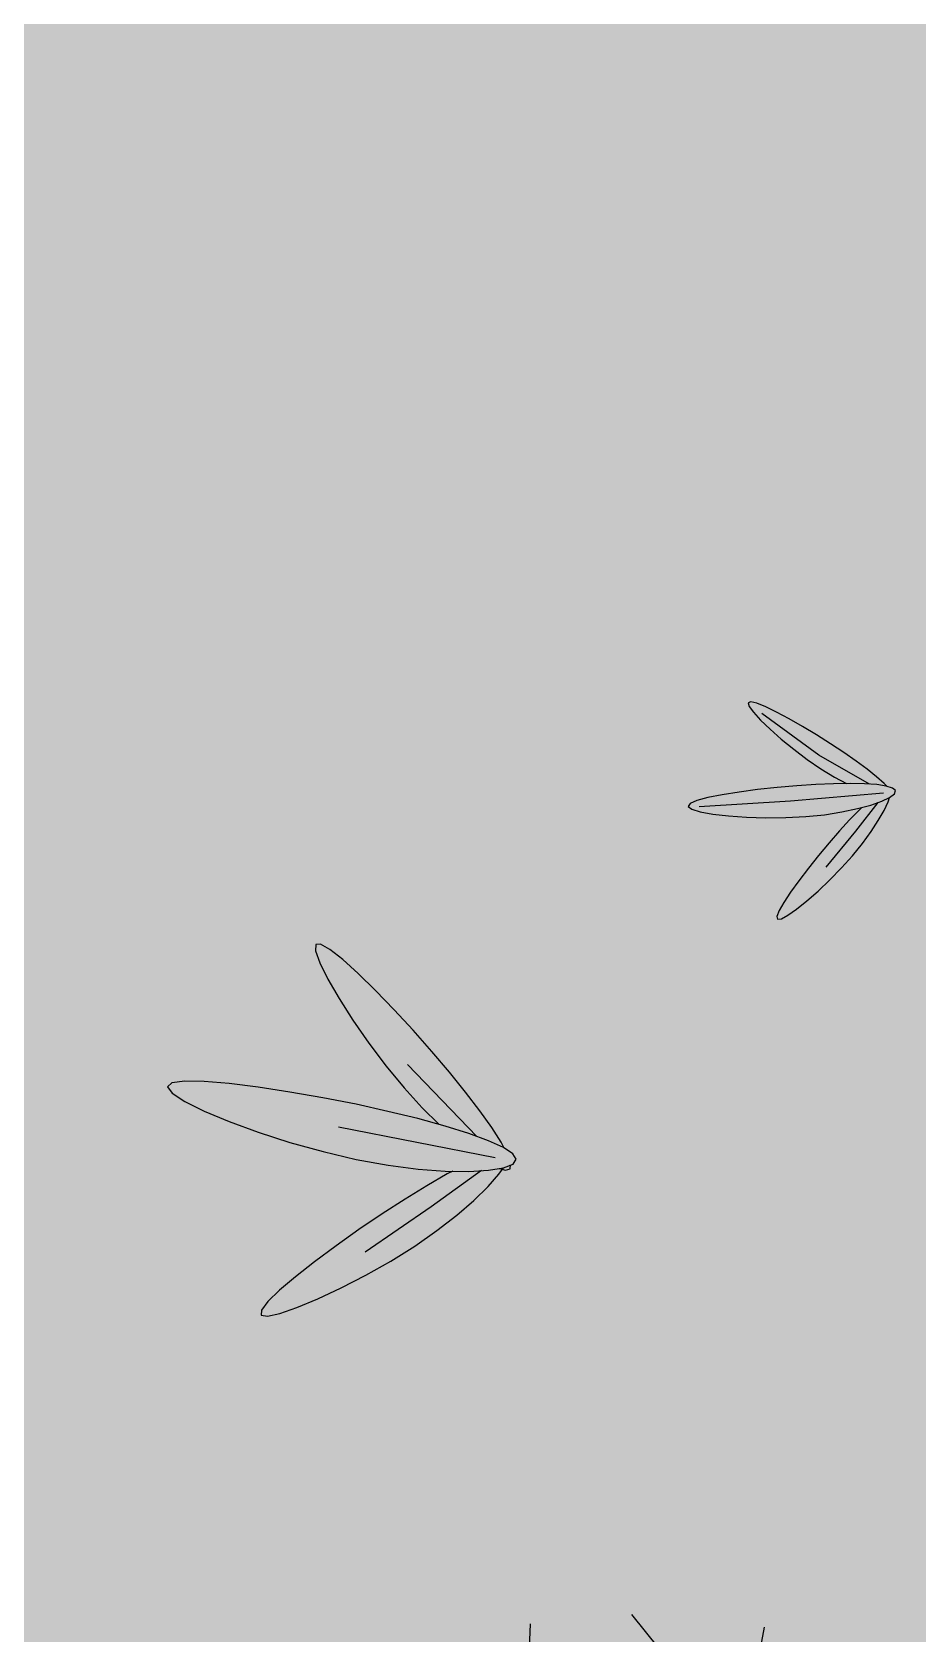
# Model space of a CAD drawing. Extents: x 302512 to 1034855, y -184136 to 410364.
# Drawn here: x 545969 to 547603, y 311681 to 314634 of the extents above; entities that cross this region are included whole.
import ezdxf

# ---------------------------------------------------------------- set-up
doc = ezdxf.new("R2010")
doc.units = 0
doc.header["$MEASUREMENT"] = 0
for name, color, linetype in [('shu', 74, 'Continuous'), ('坐椅', 7, 'Continuous'), ('树', 80, 'Continuous'), ('绿化', 97, 'Continuous'), ('绿地', 3, 'Continuous')]:
    doc.layers.add(name, color=color, linetype=linetype)
doc.styles.add('DIM_FONT', font='SIMPLEX.shx', dxfattribs={"width": 0.8})

# ---------------------------------------------------------------- blocks, each defined once
blk = doc.blocks.new('Plant126')
for points in [[(-1652.6, -576), (-1840.1, -366.9), (-2100.8, -233.5), (-2430.7, -240.2)], [(-1443.1, -505.2), (-1673.5, -337.5), (-1854, -458.5), (-2053.5, -373.2), (-2324.2, -395.8), (-2402.6, -491.3)], [(-1534.1, -607.8), (-1747.5, -614.1), (-1950.3, -580.9), (-2102.5, -635.3), (-2346.2, -675.8)]]:
    blk.add_lwpolyline(points)
blk = doc.blocks.new('_F43BVI')
at = {"layer": '绿地'}
for p, q in [((-0.361, -0.6368), (-0.3695, -0.6418)), ((-0.3577, -0.6351), (-0.361, -0.6368)), ((-0.343, -0.6387), (-0.3466, -0.636)), ((-0.3648, -0.6504), (-0.4068, -0.6884)), ((-0.3793, -0.6483), (-0.3901, -0.656)), ((-0.3695, -0.6418), (-0.3793, -0.6483)), ((-0.3525, -0.6404), (-0.3728, -0.7286)), ((-0.3454, -0.6485), (-0.3257, -0.6776)), ((-0.3363, -0.645), (-0.343, -0.6387)), ((-0.3287, -0.6533), (-0.3363, -0.645)), ((-0.4017, -0.6648), (-0.4138, -0.6743)), ((-0.3901, -0.656), (-0.4017, -0.6648)), ((-0.3456, -0.6647), (-0.3441, -0.6679)), ((-0.3441, -0.6679), (-0.3379, -0.6796)), ((-0.3206, -0.6633), (-0.3287, -0.6533)), ((-0.3123, -0.6748), (-0.3206, -0.6633)), ((-0.4138, -0.6743), (-0.4261, -0.6845)), ((-0.3936, -0.6907), (-0.382, -0.6808)), ((-0.382, -0.6808), (-0.3723, -0.6715)), ((-0.3379, -0.6796), (-0.3307, -0.6922)), ((-0.3257, -0.6776), (-0.3015, -0.7159)), ((-0.3039, -0.6876), (-0.3123, -0.6748)), ((-0.4068, -0.6884), (-0.4625, -0.7286)), ((-0.4381, -0.6949), (-0.4493, -0.705)), ((-0.4261, -0.6845), (-0.4381, -0.6949)), ((-0.4064, -0.7005), (-0.3936, -0.6907)), ((-0.3307, -0.6922), (-0.3228, -0.7055)), ((-0.2959, -0.7015), (-0.3039, -0.6876)), ((-0.4593, -0.7145), (-0.4675, -0.723)), ((-0.4493, -0.705), (-0.4593, -0.7145)), ((-0.4329, -0.7184), (-0.4197, -0.7098)), ((-0.4197, -0.7098), (-0.4064, -0.7005)), ((-0.3228, -0.7055), (-0.3143, -0.719)), ((-0.2884, -0.7159), (-0.2959, -0.7015)), ((-0.4734, -0.73), (-0.4766, -0.7352)), ((-0.4675, -0.723), (-0.4734, -0.73)), ((-0.4567, -0.7318), (-0.4454, -0.7258)), ((-0.4454, -0.7258), (-0.4329, -0.7184)), ((-0.3728, -0.7286), (-0.395, -0.8144)), ((-0.3143, -0.719), (-0.3056, -0.7322)), ((-0.2816, -0.7301), (-0.2884, -0.7159)), ((-0.2759, -0.7435), (-0.2816, -0.7301)), ((-0.4766, -0.7352), (-0.4765, -0.738)), ((-0.4765, -0.738), (-0.4728, -0.7382)), ((-0.4728, -0.7382), (-0.466, -0.736)), ((-0.466, -0.736), (-0.4567, -0.7318)), ((-0.3056, -0.7322), (-0.297, -0.7447)), ((-0.297, -0.7447), (-0.2889, -0.7558)), ((-0.2714, -0.7555), (-0.2759, -0.7435)), ((-0.2889, -0.7558), (-0.2815, -0.765)), ((-0.2684, -0.7653), (-0.2714, -0.7555)), ((-0.2815, -0.765), (-0.2754, -0.7718)), ((-0.2754, -0.7718), (-0.2707, -0.7757)), ((-0.2707, -0.7757), (-0.2679, -0.7759)), ((-0.2672, -0.7723), (-0.2684, -0.7653)), ((-0.2679, -0.7759), (-0.2672, -0.7723)), ((-0.1616, -1.1023), (-0.1808, -1.1083)), ((-0.1452, -1.098), (-0.1616, -1.1023)), ((-0.139, -1.0969), (-0.1452, -1.098)), ((-0.1217, -1.1074), (-0.1182, -1.1023)), ((-0.1182, -1.0977), (-0.1215, -1.0962)), ((-0.1165, -1.1097), (-0.1211, -1.1036)), ((-0.1182, -1.1023), (-0.1182, -1.0977)), ((-0.1579, -1.1187), (-0.2452, -1.1612)), ((-0.2023, -1.1159), (-0.2256, -1.1247)), ((-0.1328, -1.1081), (-0.2083, -1.2437)), ((-0.1808, -1.1083), (-0.2023, -1.1159)), ((-0.1084, -1.1234), (-0.1165, -1.1097)), ((-0.2256, -1.1247), (-0.25, -1.1347)), ((-0.125, -1.1248), (-0.1066, -1.1821)), ((-0.0999, -1.1407), (-0.1084, -1.1234)), ((-0.2751, -1.1456), (-0.2998, -1.157)), ((-0.25, -1.1347), (-0.2751, -1.1456)), ((-0.2007, -1.1605), (-0.1803, -1.1499)), ((-0.0913, -1.161), (-0.0999, -1.1407)), ((-0.2998, -1.157), (-0.3231, -1.1683)), ((-0.2246, -1.1713), (-0.2007, -1.1605)), ((-0.1332, -1.1514), (-0.1322, -1.1573)), ((-0.1322, -1.1573), (-0.1275, -1.1796)), ((-0.0831, -1.1839), (-0.0913, -1.161)), ((-0.3441, -1.1793), (-0.3616, -1.1893)), ((-0.3231, -1.1683), (-0.3441, -1.1793)), ((-0.2502, -1.1814), (-0.2246, -1.1713)), ((-0.1275, -1.1796), (-0.1217, -1.2038)), ((-0.3616, -1.1893), (-0.3747, -1.1981)), ((-0.3024, -1.1982), (-0.2766, -1.1904)), ((-0.2766, -1.1904), (-0.2502, -1.1814)), ((-0.1066, -1.1821), (-0.0848, -1.2567)), ((-0.0754, -1.209), (-0.0831, -1.1839)), ((-0.3824, -1.205), (-0.3836, -1.2097)), ((-0.3836, -1.2097), (-0.3777, -1.2118)), ((-0.3747, -1.1981), (-0.3824, -1.205)), ((-0.3777, -1.2118), (-0.3654, -1.2115)), ((-0.3654, -1.2115), (-0.348, -1.2089)), ((-0.348, -1.2089), (-0.3266, -1.2044)), ((-0.3266, -1.2044), (-0.3024, -1.1982)), ((-0.1217, -1.2038), (-0.115, -1.2294)), ((-0.0688, -1.2357), (-0.0754, -1.209)), ((-0.115, -1.2294), (-0.1075, -1.2556)), ((-0.0633, -1.263), (-0.0688, -1.2357)), ((-0.1075, -1.2556), (-0.0994, -1.2816)), ((-0.059, -1.2896), (-0.0633, -1.263)), ((-0.0994, -1.2816), (-0.0912, -1.3062)), ((-0.0559, -1.3144), (-0.059, -1.2896)), ((-0.0912, -1.3062), (-0.0831, -1.3284)), ((-0.0542, -1.3362), (-0.0559, -1.3144)), ((-0.0831, -1.3284), (-0.0754, -1.3471)), ((-0.054, -1.3538), (-0.0542, -1.3362)), ((-0.0754, -1.3471), (-0.0685, -1.3613)), ((-0.0685, -1.3613), (-0.0626, -1.3698)), ((-0.0581, -1.3716), (-0.0552, -1.366)), ((-0.0552, -1.366), (-0.054, -1.3538)), ((-0.0626, -1.3698), (-0.0581, -1.3716))]:
    blk.add_line(p, q, dxfattribs=at)
for points in [[(-0.3852, -0.7182), (-0.3896, -0.7368), (-0.3935, -0.7554), (-0.3968, -0.7733), (-0.3994, -0.7896), (-0.4011, -0.8037), (-0.4016, -0.8147), (-0.4009, -0.8219), (-0.3988, -0.8245), (-0.3951, -0.8221), (-0.3902, -0.815), (-0.3844, -0.8042), (-0.378, -0.7903), (-0.3714, -0.7741), (-0.365, -0.7563), (-0.3591, -0.7377), (-0.3541, -0.7191), (-0.3502, -0.7012), (-0.3475, -0.6843), (-0.3459, -0.669), (-0.3452, -0.6556), (-0.3455, -0.6444), (-0.3466, -0.6359), (-0.3485, -0.6305), (-0.3511, -0.6286), (-0.3543, -0.6304), (-0.358, -0.6356), (-0.3622, -0.6439), (-0.3666, -0.6549), (-0.3713, -0.6682), (-0.376, -0.6835), (-0.3807, -0.7002)], [(-0.2239, -1.2205), (-0.2399, -1.2491), (-0.2552, -1.278), (-0.2692, -1.3058), (-0.2812, -1.3315), (-0.2907, -1.3538), (-0.2968, -1.3717), (-0.2991, -1.3839), (-0.2968, -1.3892), (-0.2896, -1.3869), (-0.2782, -1.3777), (-0.2634, -1.3626), (-0.2463, -1.3427), (-0.2277, -1.3192), (-0.2087, -1.293), (-0.1902, -1.2652), (-0.173, -1.237), (-0.1581, -1.2092), (-0.1456, -1.1828), (-0.1356, -1.1584), (-0.1281, -1.1365), (-0.1233, -1.118), (-0.1211, -1.1036), (-0.1216, -1.0937), (-0.125, -1.0893), (-0.1311, -1.0907), (-0.1397, -1.0975), (-0.1505, -1.1092), (-0.1631, -1.1253), (-0.177, -1.145), (-0.1921, -1.1678), (-0.2078, -1.1932)]]:
    blk.add_lwpolyline(points, close=True, dxfattribs=at)
at = {"style": 'DIM_FONT', "width": 0.7, "flags": 9}
for tag in ['YSIZE', 'XSIZE']:
    blk.add_attdef(tag, (0, 0), '', height=0.5, dxfattribs=at)
blk = doc.blocks.new('ZU')
at = {"layer": '绿地', "xscale": 1.5, "yscale": 1.5, "zscale": 0.001, "rotation": 260.5308552460376}
blk.add_blockref('_F43BVI', (-0.8522, 0.1655), dxfattribs=at)
blk = doc.blocks.new('A$C0B5A7686')
at = {"layer": '树', "linetype": 'ByBlock', "xscale": 640, "yscale": 640, "zscale": 640, "rotation": 151.15692544915}
blk.add_blockref('ZU', (642.8, 1492.6), dxfattribs=at)
blk = doc.blocks.new('A$C750B0621')
at = {"layer": '树'}
blk.add_blockref('A$C0B5A7686', (0, 0), dxfattribs=at)
blk = doc.blocks.new('A$C5AB93D8E')
at = {"layer": '绿化', "xscale": 0.8, "yscale": 0.8, "zscale": 0.8}
blk.add_blockref('A$C750B0621', (0, 0), dxfattribs=at)
blk = doc.blocks.new('A$C68DB62A4')
at = {"layer": '绿化', "rotation": 236.3690562220917}
blk.add_blockref('A$C5AB93D8E', (801.7, 2393.5), dxfattribs=at)
blk = doc.blocks.new('_F37GYG')
at = {"layer": '绿化', "linetype": 'ByBlock', "xscale": 0.2867748092958204, "yscale": 0.2867748092958204, "zscale": 0.2867748092958204}
blk.add_blockref('A$C68DB62A4', (-306.06, -300.5), dxfattribs=at)
at = {"style": 'DIM_FONT', "width": 0.8, "flags": 9}
for tag in ['YSIZE', 'XSIZE']:
    blk.add_attdef(tag, (0, 0), '', height=0.5, dxfattribs=at)

msp = doc.modelspace()

# ---------------------------------------------------------------- hatches: boundary and pattern name
at = {"linetype": 'ByBlock', "lineweight": 5}
h = msp.add_hatch(color=256, dxfattribs=at)
h.paths.add_polyline_path([(522592.5, 349253.9), (520797, 349301.4), (520829.7, 350538.8), (522625.3, 350491.3)], flags=16)
h.paths.add_polyline_path([(519829.3, 348499.2), (521552.6, 344814.8), (523659.8, 348397.9)], flags=17)
edge = h.paths.add_edge_path()
edge.add_line((572984.2, 342026.3), (375866.6, 347237.3))
edge.add_line((522608.4, 351499.9), (519298.7, 226302.4))

# ---------------------------------------------------------------- block references
at = {"layer": 'shu', "xscale": 0.9719999999999756, "yscale": 0.9719999999999756, "zscale": 0.9719999999999756, "rotation": 258.2006895130042}
msp.add_blockref('Plant126', (547065.2, 309332.5), dxfattribs=at)
at = {"layer": '坐椅', "xscale": 8.626176000000003, "yscale": 8.626176000000003, "zscale": 8.626176000000003}
msp.add_blockref('_F37GYG', (548859.2, 312650.5), dxfattribs=at)

doc.saveas('drawing.dxf')
